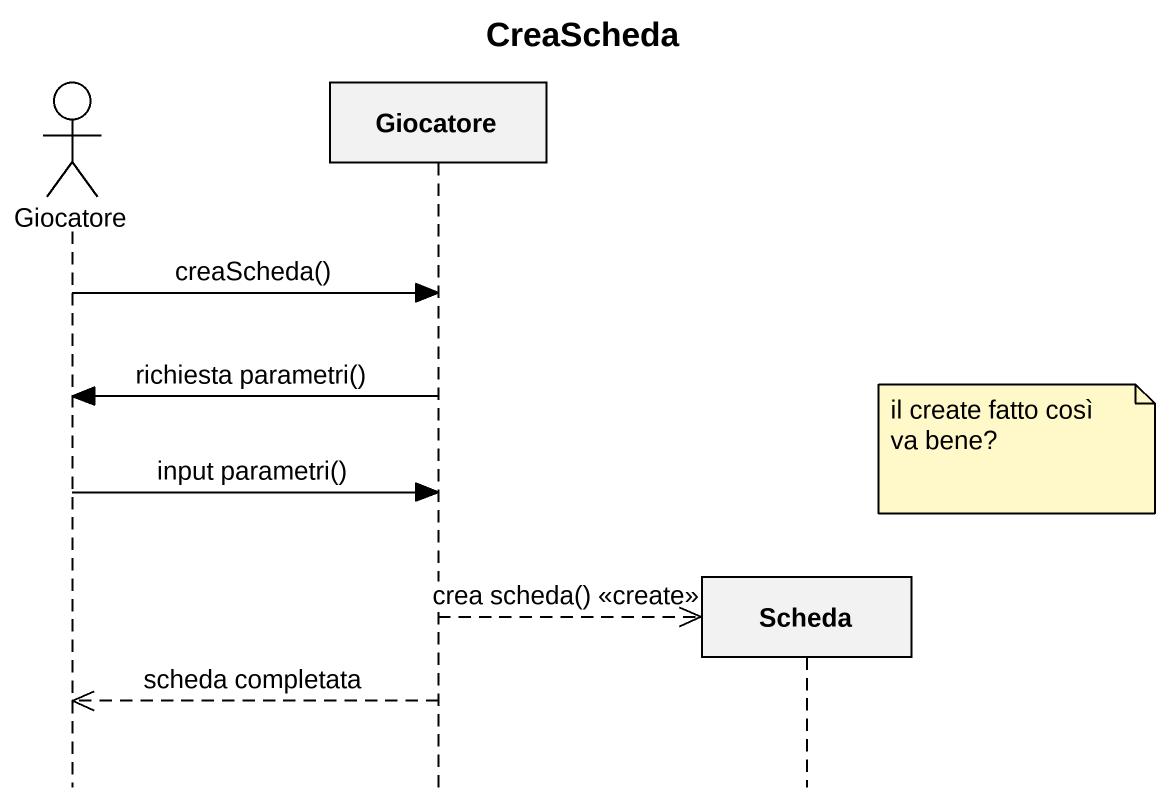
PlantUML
@startuml
title CreaScheda
hide footbox
actor Giocatore
participant "Giocatore" as Giocatore_2
participant Scheda

Giocatore -> Giocatore_2 : creaScheda()
Giocatore_2 -> Giocatore : richiesta parametri()
note right of Scheda : il create fatto così va bene?
Giocatore -> Giocatore_2 : input parametri()
Giocatore_2 -->> Scheda ** : crea scheda() <<create>>
Giocatore_2 -->> Giocatore : scheda completata
@enduml
